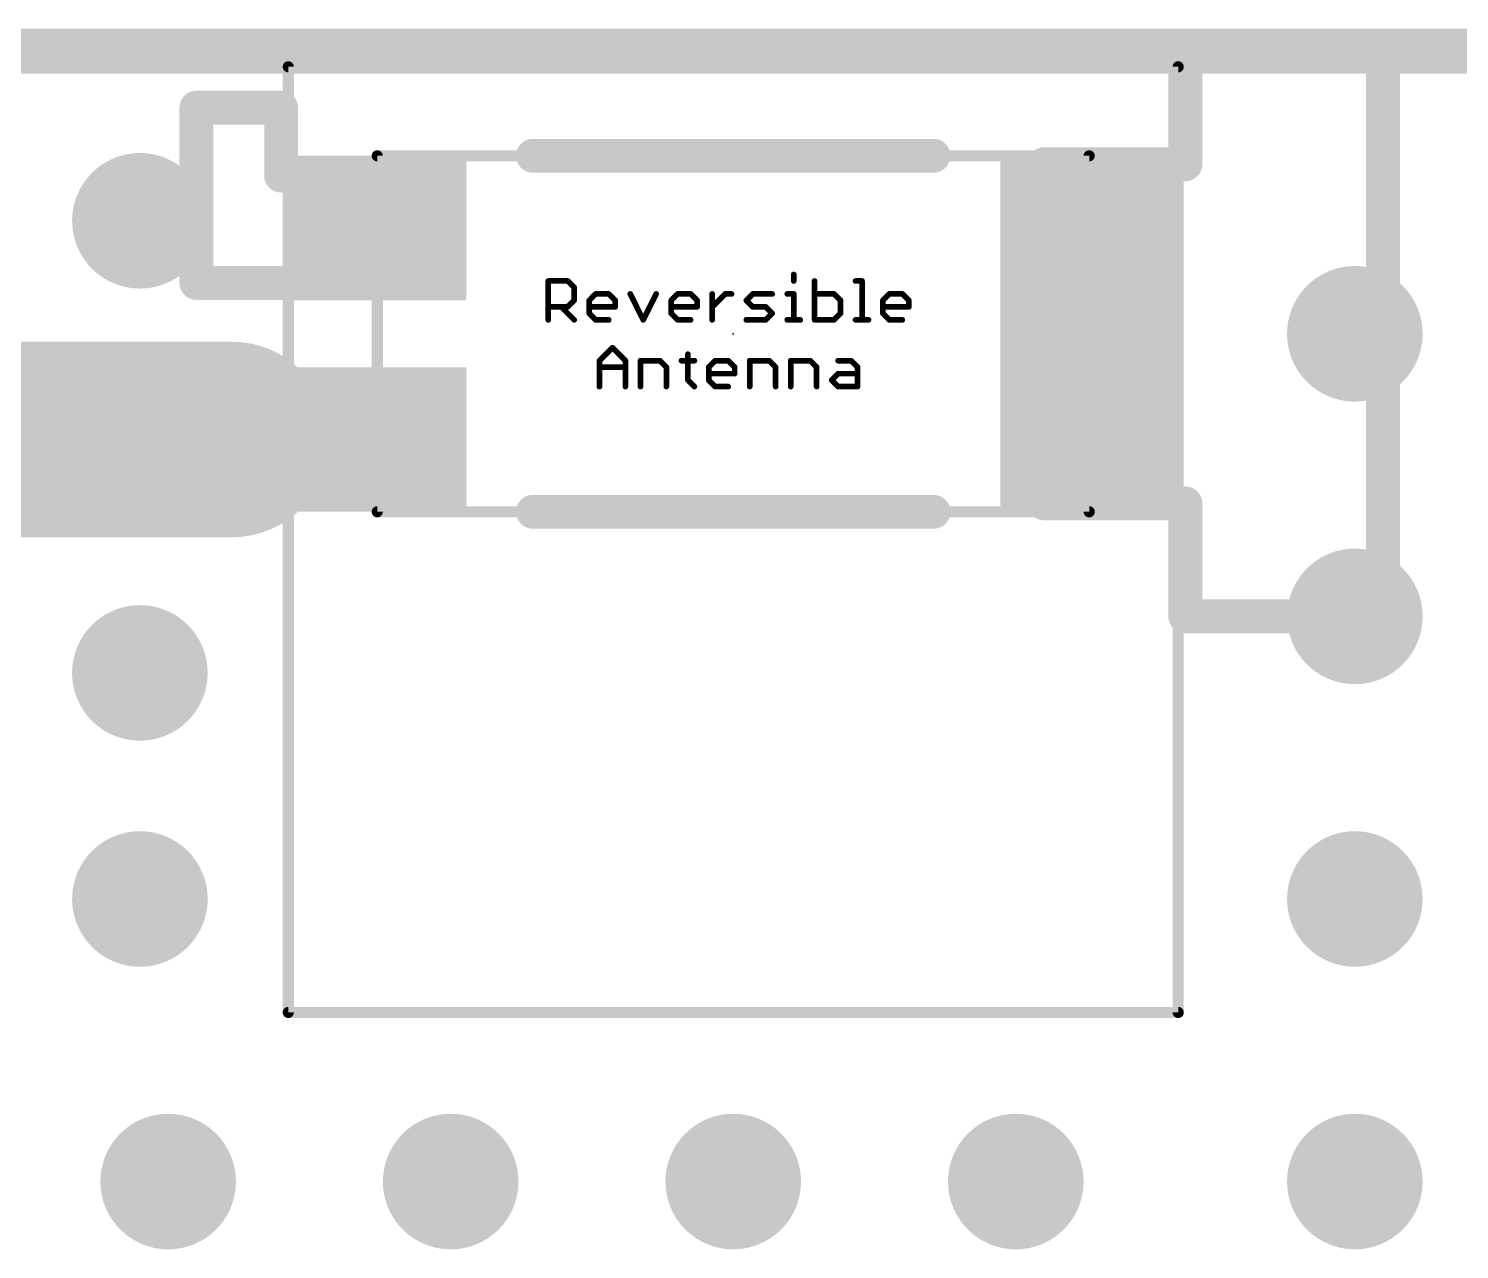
# Model space of a CAD drawing. Extents: x -17 to 166, y -13 to 51.
# Drawn here: x 37.47 to 43.9, y 30.18 to 35.66 of the extents above; entities that cross this region are included whole.
import ezdxf

# ---------------------------------------------------------------- set-up
doc = ezdxf.new("R2010")
doc.units = 0
for name, color, linetype in [('1', 12, 'CONTINUOUS'), ('16', 132, 'CONTINUOUS'), ('18', 110, 'CONTINUOUS'), ('20', 31, 'CONTINUOUS'), ('21', 41, 'CONTINUOUS'), ('23', 53, 'CONTINUOUS'), ('51', 53, 'CONTINUOUS')]:
    doc.layers.add(name, color=color, linetype=linetype)

# ---------------------------------------------------------------- blocks, each defined once
blk = doc.blocks.new('RECT')
blk.add_solid([(-0.5, -0.5), (0.5, -0.5), (-0.5, 0.5), (0.5, 0.5)])
blk = doc.blocks.new('ROUNDV')
at = {"const_width": 0.5}
blk.add_lwpolyline([(0, -0.25, 1), (0, 0.25, 1), (0, -0.25)], format="xyb", dxfattribs=at)

msp = doc.modelspace()

# ---------------------------------------------------------------- linework, layer by layer
at = {"layer": '1'}
for points, const_width in [([(25.4, 35.56), (48.26, 35.56)], 0.2032), ([(43.561, 35.56), (42.672, 35.56)], 0.1524), ([(42.672, 35.56), (42.672, 35.052)], 0.1524), ([(43.561, 33.02), (43.561, 35.56)], 0.1524), ([(38.227, 34.5186), (38.227, 35.306)], 0.1524), ([(38.227, 35.306), (38.608, 35.306)], 0.1524), ([(38.608, 35.306), (38.608, 35.0012)], 0.1524), ([(42.672, 35.052), (42.037, 35.052)], 0.1524), ([(42.037, 35.052), (42.037, 33.528)], 0.1524), ([(38.608, 35.0012), (39.243, 35.0012)], 0.1524), ([(39.243, 35.0012), (39.243, 34.5186)], 0.1524), ([(39.243, 34.5186), (38.227, 34.5186)], 0.1524), ([(38.387, 33.815), (34.576, 33.815)], 0.8788), ([(39.04, 33.815), (38.387, 33.815)], 0.1524), ([(38.7934, 33.815), (39.04, 33.815)], 0.1524), ([(42.037, 33.528), (42.672, 33.528)], 0.1524), ([(42.672, 33.528), (42.672, 33.02)], 0.1524), ([(42.672, 33.02), (43.561, 33.02)], 0.1524)]:
    msp.add_lwpolyline(points, dxfattribs=dict(at, const_width=const_width))
for points, const_width in [([(42.672, 35.5981, 1), (42.672, 35.5219)], 0.0762), ([(42.7101, 35.56, 1), (42.6339, 35.56)], 0.0762), ([(43.5991, 35.56, 1), (43.5229, 35.56)], 0.0762), ([(43.561, 35.5219, 1), (43.561, 35.5981)], 0.0762), ([(38.2651, 35.306, 1), (38.1889, 35.306)], 0.0762), ([(38.227, 35.3441, 1), (38.227, 35.2679)], 0.0762), ([(38.6461, 35.306, 1), (38.5699, 35.306)], 0.0762), ([(38.608, 35.2679, 1), (38.608, 35.3441)], 0.0762), ([(42.037, 35.0901, 1), (42.037, 35.0139)], 0.0762), ([(42.0751, 35.052, 1), (41.9989, 35.052)], 0.0762), ([(42.672, 35.0139, 1), (42.672, 35.0901)], 0.0762), ([(38.608, 35.0393, 1), (38.608, 34.9631)], 0.0762), ([(39.2811, 35.0012, 1), (39.2049, 35.0012)], 0.0762), ([(39.243, 34.9631, 1), (39.243, 35.0393)], 0.0762), ([(42.6339, 35.052, 1), (42.7101, 35.052)], 0.0762), ([(38.5699, 35.0012, 1), (38.6461, 35.0012)], 0.0762), ([(38.227, 34.5567, 1), (38.227, 34.4805)], 0.0762), ([(38.1889, 34.5186, 1), (38.2651, 34.5186)], 0.0762), ([(39.2049, 34.5186, 1), (39.2811, 34.5186)], 0.0762), ([(39.243, 34.4805, 1), (39.243, 34.5567)], 0.0762), ([(38.387, 33.5953, 1), (38.387, 34.0347)], 0.4394), ([(38.387, 33.8531, 1), (38.387, 33.7769)], 0.0762), ([(38.7934, 33.8531, 1), (38.7934, 33.7769)], 0.0762), ([(39.04, 33.7769, 1), (39.04, 33.8531)], 0.0762), ([(39.04, 33.7769, 1), (39.04, 33.8531)], 0.0762), ([(42.037, 33.5661, 1), (42.037, 33.4899)], 0.0762), ([(42.7101, 33.528, 1), (42.6339, 33.528)], 0.0762), ([(42.672, 33.4899, 1), (42.672, 33.5661)], 0.0762), ([(41.9989, 33.528, 1), (42.0751, 33.528)], 0.0762), ([(42.672, 33.0581, 1), (42.672, 32.9819)], 0.0762), ([(42.6339, 33.02, 1), (42.7101, 33.02)], 0.0762), ([(43.5229, 33.02, 1), (43.5991, 33.02)], 0.0762), ([(43.561, 32.9819, 1), (43.561, 33.0581)], 0.0762)]:
    msp.add_lwpolyline(points, format="xyb", dxfattribs=dict(at, const_width=const_width))
at = {"layer": '16', "const_width": 0.2032}
msp.add_lwpolyline([(25.4, 35.56), (48.26, 35.56)], dxfattribs=at)
at = {"layer": '20', "const_width": 0.2032}
msp.add_lwpolyline([(0, 35.56), (60.96, 35.56)], dxfattribs=at)
at = {"layer": '21', "const_width": 0.1524}
for points in [[(41.54, 35.09), (39.74, 35.09)], [(41.54, 33.49), (39.74, 33.49)]]:
    msp.add_lwpolyline(points, dxfattribs=at)
at = {"layer": '21', "const_width": 0.0762}
for points in [[(39.74, 35.1281, 1), (39.74, 35.0519)], [(41.54, 35.0519, 1), (41.54, 35.1281)], [(39.74, 33.5281, 1), (39.74, 33.4519)], [(41.54, 33.4519, 1), (41.54, 33.5281)]]:
    msp.add_lwpolyline(points, format="xyb", dxfattribs=at)
at = {"layer": '23'}
msp.add_point((40.64, 34.29), dxfattribs=at)
at = {"layer": '51'}
for points, const_width in [([(38.64, 31.24), (38.64, 35.49)], 0.05), ([(38.64, 35.49), (42.64, 35.49)], 0.05), ([(42.64, 35.49), (42.64, 31.24)], 0.05), ([(39.04, 33.49), (39.04, 35.09)], 0.05), ([(39.04, 35.09), (42.24, 35.09)], 0.05), ([(42.24, 35.09), (42.24, 33.49)], 0.05), ([(39.8086, 34.3527), (39.8086, 34.5274)], 0.0254), ([(39.8086, 34.5274), (39.896, 34.5274)], 0.0254), ([(39.896, 34.5274), (39.9251, 34.4983)], 0.0254), ([(40.912, 34.5566), (40.912, 34.5274)], 0.0254), ([(41.0057, 34.5274), (41.0057, 34.3527)], 0.0254), ([(41.1898, 34.5274), (41.2189, 34.5274)], 0.0254), ([(41.2189, 34.5274), (41.2189, 34.3527)], 0.0254), ([(39.9251, 34.4983), (39.9251, 34.4401)], 0.0254), ([(39.9928, 34.4401), (40.0219, 34.4692)], 0.0254), ([(40.0219, 34.4692), (40.0802, 34.4692)], 0.0254), ([(40.0802, 34.4692), (40.1093, 34.4401)], 0.0254), ([(40.177, 34.4692), (40.2352, 34.3527)], 0.0254), ([(40.2352, 34.3527), (40.2935, 34.4692)], 0.0254), ([(40.3611, 34.4401), (40.3902, 34.4692)], 0.0254), ([(40.3902, 34.4692), (40.4485, 34.4692)], 0.0254), ([(40.4485, 34.4692), (40.4776, 34.4401)], 0.0254), ([(40.5453, 34.3527), (40.5453, 34.4692)], 0.0254), ([(40.5453, 34.4109), (40.6035, 34.4692)], 0.0254), ([(40.6035, 34.4692), (40.6326, 34.4692)], 0.0254), ([(40.6987, 34.4401), (40.7279, 34.4692)], 0.0254), ([(40.7279, 34.4692), (40.8152, 34.4692)], 0.0254), ([(40.8829, 34.4692), (40.912, 34.4692)], 0.0254), ([(40.912, 34.4692), (40.912, 34.3527)], 0.0254), ([(41.093, 34.4692), (41.0057, 34.4692)], 0.0254), ([(41.1222, 34.4401), (41.093, 34.4692)], 0.0254), ([(41.3126, 34.4401), (41.3417, 34.4692)], 0.0254), ([(41.3417, 34.4692), (41.4, 34.4692)], 0.0254), ([(41.4, 34.4692), (41.4291, 34.4401)], 0.0254), ([(39.896, 34.4109), (39.8086, 34.4109)], 0.0254), ([(39.8669, 34.4109), (39.9251, 34.3527)], 0.0254), ([(39.9251, 34.4401), (39.896, 34.4109)], 0.0254), ([(39.9928, 34.3818), (39.9928, 34.4401)], 0.0254), ([(40.1093, 34.4109), (39.9928, 34.4109)], 0.0254), ([(40.1093, 34.4401), (40.1093, 34.4109)], 0.0254), ([(40.3611, 34.3818), (40.3611, 34.4401)], 0.0254), ([(40.4776, 34.4109), (40.3611, 34.4109)], 0.0254), ([(40.4776, 34.4401), (40.4776, 34.4109)], 0.0254), ([(40.7279, 34.4109), (40.6987, 34.4401)], 0.0254), ([(40.7861, 34.4109), (40.7279, 34.4109)], 0.0254), ([(40.8152, 34.3818), (40.7861, 34.4109)], 0.0254), ([(41.1222, 34.3818), (41.1222, 34.4401)], 0.0254), ([(41.3126, 34.3818), (41.3126, 34.4401)], 0.0254), ([(41.4291, 34.4109), (41.3126, 34.4109)], 0.0254), ([(41.4291, 34.4401), (41.4291, 34.4109)], 0.0254), ([(40.0219, 34.3527), (39.9928, 34.3818)], 0.0254), ([(40.0802, 34.3527), (40.0219, 34.3527)], 0.0254), ([(40.3902, 34.3527), (40.3611, 34.3818)], 0.0254), ([(40.4485, 34.3527), (40.3902, 34.3527)], 0.0254), ([(40.6987, 34.3527), (40.7861, 34.3527)], 0.0254), ([(40.7861, 34.3527), (40.8152, 34.3818)], 0.0254), ([(40.8829, 34.3527), (40.9411, 34.3527)], 0.0254), ([(41.0057, 34.3527), (41.093, 34.3527)], 0.0254), ([(41.093, 34.3527), (41.1222, 34.3818)], 0.0254), ([(41.1898, 34.3527), (41.2481, 34.3527)], 0.0254), ([(41.3417, 34.3527), (41.3126, 34.3818)], 0.0254), ([(41.4, 34.3527), (41.3417, 34.3527)], 0.0254), ([(40.0388, 34.1692), (40.0971, 34.2274)], 0.0254), ([(40.0971, 34.2274), (40.1553, 34.1692)], 0.0254), ([(40.0388, 34.0527), (40.0388, 34.1692)], 0.0254), ([(40.0388, 34.1401), (40.1553, 34.1401)], 0.0254), ([(40.1553, 34.1692), (40.1553, 34.0527)], 0.0254), ([(40.223, 34.0527), (40.223, 34.1692)], 0.0254), ([(40.223, 34.1692), (40.3104, 34.1692)], 0.0254), ([(40.3104, 34.1692), (40.3395, 34.1401)], 0.0254), ([(40.3395, 34.1401), (40.3395, 34.0527)], 0.0254), ([(40.4072, 34.1692), (40.4654, 34.1692)], 0.0254), ([(40.4363, 34.1983), (40.4363, 34.0818)], 0.0254), ([(40.5299, 34.1401), (40.559, 34.1692)], 0.0254), ([(40.5299, 34.0818), (40.5299, 34.1401)], 0.0254), ([(40.559, 34.1692), (40.6173, 34.1692)], 0.0254), ([(40.6173, 34.1692), (40.6464, 34.1401)], 0.0254), ([(40.6464, 34.1401), (40.6464, 34.1109)], 0.0254), ([(40.7141, 34.0527), (40.7141, 34.1692)], 0.0254), ([(40.7141, 34.1692), (40.8015, 34.1692)], 0.0254), ([(40.8015, 34.1692), (40.8306, 34.1401)], 0.0254), ([(40.8306, 34.1401), (40.8306, 34.0527)], 0.0254), ([(40.8982, 34.0527), (40.8982, 34.1692)], 0.0254), ([(40.8982, 34.1692), (40.9856, 34.1692)], 0.0254), ([(40.9856, 34.1692), (41.0147, 34.1401)], 0.0254), ([(41.0147, 34.1401), (41.0147, 34.0527)], 0.0254), ([(41.1115, 34.1692), (41.1698, 34.1692)], 0.0254), ([(41.1698, 34.1692), (41.1989, 34.1401)], 0.0254), ([(41.1989, 34.1401), (41.1989, 34.0527)], 0.0254), ([(40.4363, 34.0818), (40.4654, 34.0527)], 0.0254), ([(40.6464, 34.1109), (40.5299, 34.1109)], 0.0254), ([(40.559, 34.0527), (40.5299, 34.0818)], 0.0254), ([(41.0824, 34.0818), (41.1115, 34.1109)], 0.0254), ([(41.1115, 34.0527), (41.0824, 34.0818)], 0.0254), ([(41.1115, 34.1109), (41.1989, 34.1109)], 0.0254), ([(40.6173, 34.0527), (40.559, 34.0527)], 0.0254), ([(41.1989, 34.0527), (41.1115, 34.0527)], 0.0254), ([(42.24, 33.49), (39.04, 33.49)], 0.05), ([(42.64, 31.24), (38.64, 31.24)], 0.05)]:
    msp.add_lwpolyline(points, dxfattribs=dict(at, const_width=const_width))
for points, const_width in [([(38.6525, 35.49, 1), (38.6275, 35.49)], 0.025), ([(38.64, 35.5025, 1), (38.64, 35.4775)], 0.025), ([(42.6525, 35.49, 1), (42.6275, 35.49)], 0.025), ([(42.64, 35.4775, 1), (42.64, 35.5025)], 0.025), ([(39.0525, 35.09, 1), (39.0275, 35.09)], 0.025), ([(39.04, 35.1025, 1), (39.04, 35.0775)], 0.025), ([(42.2525, 35.09, 1), (42.2275, 35.09)], 0.025), ([(42.24, 35.0775, 1), (42.24, 35.1025)], 0.025), ([(39.8086, 34.5338, 1), (39.8086, 34.5211)], 0.0127), ([(39.815, 34.5274, 1), (39.8023, 34.5274)], 0.0127), ([(39.9005, 34.5319, 1), (39.8915, 34.523)], 0.0127), ([(39.896, 34.5211, 1), (39.896, 34.5338)], 0.0127), ([(40.9184, 34.5566, 1), (40.9057, 34.5566)], 0.0127), ([(41.012, 34.5274, 1), (40.9993, 34.5274)], 0.0127), ([(41.1898, 34.5338, 1), (41.1898, 34.5211)], 0.0127), ([(41.2253, 34.5274, 1), (41.2126, 34.5274)], 0.0127), ([(41.2189, 34.5211, 1), (41.2189, 34.5338)], 0.0127), ([(39.9315, 34.4983, 1), (39.9188, 34.4983)], 0.0127), ([(39.9207, 34.4938, 1), (39.9296, 34.5028)], 0.0127), ([(40.0219, 34.4755, 1), (40.0219, 34.4628)], 0.0127), ([(40.0264, 34.4647, 1), (40.0174, 34.4737)], 0.0127), ([(40.0847, 34.4737, 1), (40.0757, 34.4647)], 0.0127), ([(40.0802, 34.4628, 1), (40.0802, 34.4755)], 0.0127), ([(40.1826, 34.472, 1), (40.1713, 34.4664)], 0.0127), ([(40.2991, 34.4664, 1), (40.2878, 34.472)], 0.0127), ([(40.3902, 34.4755, 1), (40.3902, 34.4628)], 0.0127), ([(40.3947, 34.4647, 1), (40.3857, 34.4737)], 0.0127), ([(40.453, 34.4737, 1), (40.444, 34.4647)], 0.0127), ([(40.4485, 34.4628, 1), (40.4485, 34.4755)], 0.0127), ([(40.5516, 34.4692, 1), (40.5389, 34.4692)], 0.0127), ([(40.6035, 34.4755, 1), (40.6035, 34.4628)], 0.0127), ([(40.608, 34.4647, 1), (40.599, 34.4737)], 0.0127), ([(40.6326, 34.4628, 1), (40.6326, 34.4755)], 0.0127), ([(40.7279, 34.4755, 1), (40.7279, 34.4628)], 0.0127), ([(40.7323, 34.4647, 1), (40.7234, 34.4737)], 0.0127), ([(40.8152, 34.4628, 1), (40.8152, 34.4755)], 0.0127), ([(40.8829, 34.4755, 1), (40.8829, 34.4628)], 0.0127), ([(40.9057, 34.5274, 1), (40.9184, 34.5274)], 0.0127), ([(40.9184, 34.4692, 1), (40.9057, 34.4692)], 0.0127), ([(40.912, 34.4628, 1), (40.912, 34.4755)], 0.0127), ([(41.0057, 34.4755, 1), (41.0057, 34.4628)], 0.0127), ([(41.0975, 34.4737, 1), (41.0885, 34.4647)], 0.0127), ([(41.093, 34.4628, 1), (41.093, 34.4755)], 0.0127), ([(41.3417, 34.4755, 1), (41.3417, 34.4628)], 0.0127), ([(41.3462, 34.4647, 1), (41.3372, 34.4737)], 0.0127), ([(41.4044, 34.4737, 1), (41.3955, 34.4647)], 0.0127), ([(41.4, 34.4628, 1), (41.4, 34.4755)], 0.0127), ([(39.8086, 34.4173, 1), (39.8086, 34.4046)], 0.0127), ([(39.8714, 34.4154, 1), (39.8624, 34.4065)], 0.0127), ([(39.8915, 34.4154, 1), (39.9005, 34.4065)], 0.0127), ([(39.896, 34.4046, 1), (39.896, 34.4173)], 0.0127), ([(39.9188, 34.4401, 1), (39.9315, 34.4401)], 0.0127), ([(39.9296, 34.4356, 1), (39.9207, 34.4446)], 0.0127), ([(39.9883, 34.4446, 1), (39.9973, 34.4356)], 0.0127), ([(39.9928, 34.4173, 1), (39.9928, 34.4046)], 0.0127), ([(39.9992, 34.4401, 1), (39.9865, 34.4401)], 0.0127), ([(40.1156, 34.4401, 1), (40.1029, 34.4401)], 0.0127), ([(40.1029, 34.4109, 1), (40.1156, 34.4109)], 0.0127), ([(40.1048, 34.4356, 1), (40.1138, 34.4446)], 0.0127), ([(40.1093, 34.4046, 1), (40.1093, 34.4173)], 0.0127), ([(40.3675, 34.4401, 1), (40.3548, 34.4401)], 0.0127), ([(40.3566, 34.4446, 1), (40.3656, 34.4356)], 0.0127), ([(40.3611, 34.4173, 1), (40.3611, 34.4046)], 0.0127), ([(40.484, 34.4401, 1), (40.4713, 34.4401)], 0.0127), ([(40.4713, 34.4109, 1), (40.484, 34.4109)], 0.0127), ([(40.4731, 34.4356, 1), (40.4821, 34.4446)], 0.0127), ([(40.4776, 34.4046, 1), (40.4776, 34.4173)], 0.0127), ([(40.5408, 34.4154, 1), (40.5498, 34.4065)], 0.0127), ([(40.7032, 34.4446, 1), (40.6942, 34.4356)], 0.0127), ([(40.6942, 34.4446, 1), (40.7032, 34.4356)], 0.0127), ([(40.7279, 34.4173, 1), (40.7279, 34.4046)], 0.0127), ([(40.7234, 34.4065, 1), (40.7323, 34.4154)], 0.0127), ([(40.7906, 34.4154, 1), (40.7816, 34.4065)], 0.0127), ([(40.7861, 34.4046, 1), (40.7861, 34.4173)], 0.0127), ([(41.1285, 34.4401, 1), (41.1158, 34.4401)], 0.0127), ([(41.1177, 34.4356, 1), (41.1266, 34.4446)], 0.0127), ([(41.3189, 34.4401, 1), (41.3062, 34.4401)], 0.0127), ([(41.3081, 34.4446, 1), (41.3171, 34.4356)], 0.0127), ([(41.3126, 34.4173, 1), (41.3126, 34.4046)], 0.0127), ([(41.4354, 34.4401, 1), (41.4227, 34.4401)], 0.0127), ([(41.4227, 34.4109, 1), (41.4354, 34.4109)], 0.0127), ([(41.4246, 34.4356, 1), (41.4336, 34.4446)], 0.0127), ([(41.4291, 34.4046, 1), (41.4291, 34.4173)], 0.0127), ([(39.8023, 34.3527, 1), (39.815, 34.3527)], 0.0127), ([(39.9207, 34.3482, 1), (39.9296, 34.3572)], 0.0127), ([(39.9973, 34.3863, 1), (39.9883, 34.3773)], 0.0127), ([(39.9865, 34.3818, 1), (39.9992, 34.3818)], 0.0127), ([(40.0219, 34.359, 1), (40.0219, 34.3464)], 0.0127), ([(40.0174, 34.3482, 1), (40.0264, 34.3572)], 0.0127), ([(40.0802, 34.3464, 1), (40.0802, 34.359)], 0.0127), ([(40.2295, 34.3555, 1), (40.2409, 34.3499)], 0.0127), ([(40.2295, 34.3499, 1), (40.2409, 34.3555)], 0.0127), ([(40.3656, 34.3863, 1), (40.3566, 34.3773)], 0.0127), ([(40.3548, 34.3818, 1), (40.3675, 34.3818)], 0.0127), ([(40.3902, 34.359, 1), (40.3902, 34.3464)], 0.0127), ([(40.3857, 34.3482, 1), (40.3947, 34.3572)], 0.0127), ([(40.4485, 34.3464, 1), (40.4485, 34.359)], 0.0127), ([(40.5389, 34.3527, 1), (40.5516, 34.3527)], 0.0127), ([(40.6987, 34.359, 1), (40.6987, 34.3464)], 0.0127), ([(40.7816, 34.3572, 1), (40.7906, 34.3482)], 0.0127), ([(40.7861, 34.3464, 1), (40.7861, 34.359)], 0.0127), ([(40.8197, 34.3773, 1), (40.8107, 34.3863)], 0.0127), ([(40.8107, 34.3773, 1), (40.8197, 34.3863)], 0.0127), ([(40.8829, 34.359, 1), (40.8829, 34.3464)], 0.0127), ([(40.9057, 34.3527, 1), (40.9184, 34.3527)], 0.0127), ([(40.9411, 34.3464, 1), (40.9411, 34.359)], 0.0127), ([(41.0057, 34.359, 1), (41.0057, 34.3464)], 0.0127), ([(40.9993, 34.3527, 1), (41.012, 34.3527)], 0.0127), ([(41.0885, 34.3572, 1), (41.0975, 34.3482)], 0.0127), ([(41.093, 34.3464, 1), (41.093, 34.359)], 0.0127), ([(41.1158, 34.3818, 1), (41.1285, 34.3818)], 0.0127), ([(41.1266, 34.3773, 1), (41.1177, 34.3863)], 0.0127), ([(41.1898, 34.359, 1), (41.1898, 34.3464)], 0.0127), ([(41.2126, 34.3527, 1), (41.2253, 34.3527)], 0.0127), ([(41.2481, 34.3464, 1), (41.2481, 34.359)], 0.0127), ([(41.3171, 34.3863, 1), (41.3081, 34.3773)], 0.0127), ([(41.3062, 34.3818, 1), (41.3189, 34.3818)], 0.0127), ([(41.3417, 34.359, 1), (41.3417, 34.3464)], 0.0127), ([(41.3372, 34.3482, 1), (41.3462, 34.3572)], 0.0127), ([(41.4, 34.3464, 1), (41.4, 34.359)], 0.0127), ([(40.1016, 34.2319, 1), (40.0926, 34.223)], 0.0127), ([(40.1016, 34.223, 1), (40.0926, 34.2319)], 0.0127), ([(40.0388, 34.1464, 1), (40.0388, 34.1337)], 0.0127), ([(40.0452, 34.1692, 1), (40.0325, 34.1692)], 0.0127), ([(40.0344, 34.1737, 1), (40.0433, 34.1647)], 0.0127), ([(40.1617, 34.1692, 1), (40.149, 34.1692)], 0.0127), ([(40.1508, 34.1647, 1), (40.1598, 34.1737)], 0.0127), ([(40.1553, 34.1337, 1), (40.1553, 34.1464)], 0.0127), ([(40.2293, 34.1692, 1), (40.2166, 34.1692)], 0.0127), ([(40.223, 34.1755, 1), (40.223, 34.1628)], 0.0127), ([(40.3149, 34.1737, 1), (40.3059, 34.1647)], 0.0127), ([(40.3104, 34.1628, 1), (40.3104, 34.1755)], 0.0127), ([(40.3458, 34.1401, 1), (40.3331, 34.1401)], 0.0127), ([(40.335, 34.1356, 1), (40.344, 34.1446)], 0.0127), ([(40.4072, 34.1755, 1), (40.4072, 34.1628)], 0.0127), ([(40.4426, 34.1983, 1), (40.4299, 34.1983)], 0.0127), ([(40.4654, 34.1628, 1), (40.4654, 34.1755)], 0.0127), ([(40.5254, 34.1446, 1), (40.5344, 34.1356)], 0.0127), ([(40.5363, 34.1401, 1), (40.5236, 34.1401)], 0.0127), ([(40.559, 34.1755, 1), (40.559, 34.1628)], 0.0127), ([(40.5635, 34.1647, 1), (40.5546, 34.1737)], 0.0127), ([(40.6218, 34.1737, 1), (40.6128, 34.1647)], 0.0127), ([(40.6173, 34.1628, 1), (40.6173, 34.1755)], 0.0127), ([(40.6528, 34.1401, 1), (40.6401, 34.1401)], 0.0127), ([(40.6419, 34.1356, 1), (40.6509, 34.1446)], 0.0127), ([(40.7204, 34.1692, 1), (40.7077, 34.1692)], 0.0127), ([(40.7141, 34.1755, 1), (40.7141, 34.1628)], 0.0127), ([(40.8059, 34.1737, 1), (40.797, 34.1647)], 0.0127), ([(40.8015, 34.1628, 1), (40.8015, 34.1755)], 0.0127), ([(40.8369, 34.1401, 1), (40.8242, 34.1401)], 0.0127), ([(40.8261, 34.1356, 1), (40.8351, 34.1446)], 0.0127), ([(40.8982, 34.1755, 1), (40.8982, 34.1628)], 0.0127), ([(40.9046, 34.1692, 1), (40.8919, 34.1692)], 0.0127), ([(40.9901, 34.1737, 1), (40.9811, 34.1647)], 0.0127), ([(40.9856, 34.1628, 1), (40.9856, 34.1755)], 0.0127), ([(41.0211, 34.1401, 1), (41.0084, 34.1401)], 0.0127), ([(41.0102, 34.1356, 1), (41.0192, 34.1446)], 0.0127), ([(41.1115, 34.1755, 1), (41.1115, 34.1628)], 0.0127), ([(41.1743, 34.1737, 1), (41.1653, 34.1647)], 0.0127), ([(41.1698, 34.1628, 1), (41.1698, 34.1755)], 0.0127), ([(41.2052, 34.1401, 1), (41.1925, 34.1401)], 0.0127), ([(41.1944, 34.1356, 1), (41.2034, 34.1446)], 0.0127), ([(40.4408, 34.0863, 1), (40.4318, 34.0773)], 0.0127), ([(40.4299, 34.0818, 1), (40.4426, 34.0818)], 0.0127), ([(40.5299, 34.1173, 1), (40.5299, 34.1046)], 0.0127), ([(40.5344, 34.0863, 1), (40.5254, 34.0773)], 0.0127), ([(40.5236, 34.0818, 1), (40.5363, 34.0818)], 0.0127), ([(40.6401, 34.1109, 1), (40.6528, 34.1109)], 0.0127), ([(40.6464, 34.1046, 1), (40.6464, 34.1173)], 0.0127), ([(41.0869, 34.0863, 1), (41.0779, 34.0773)], 0.0127), ([(41.0779, 34.0863, 1), (41.0869, 34.0773)], 0.0127), ([(41.1115, 34.1173, 1), (41.1115, 34.1046)], 0.0127), ([(41.116, 34.1065, 1), (41.107, 34.1154)], 0.0127), ([(41.1989, 34.1046, 1), (41.1989, 34.1173)], 0.0127), ([(40.0325, 34.0527, 1), (40.0452, 34.0527)], 0.0127), ([(40.149, 34.0527, 1), (40.1617, 34.0527)], 0.0127), ([(40.2166, 34.0527, 1), (40.2293, 34.0527)], 0.0127), ([(40.3331, 34.0527, 1), (40.3458, 34.0527)], 0.0127), ([(40.4609, 34.0482, 1), (40.4699, 34.0572)], 0.0127), ([(40.559, 34.059, 1), (40.559, 34.0464)], 0.0127), ([(40.5546, 34.0482, 1), (40.5635, 34.0572)], 0.0127), ([(40.6173, 34.0464, 1), (40.6173, 34.059)], 0.0127), ([(40.7077, 34.0527, 1), (40.7204, 34.0527)], 0.0127), ([(40.8242, 34.0527, 1), (40.8369, 34.0527)], 0.0127), ([(40.8919, 34.0527, 1), (40.9046, 34.0527)], 0.0127), ([(41.0084, 34.0527, 1), (41.0211, 34.0527)], 0.0127), ([(41.1115, 34.059, 1), (41.1115, 34.0464)], 0.0127), ([(41.107, 34.0482, 1), (41.116, 34.0572)], 0.0127), ([(41.1925, 34.0527, 1), (41.2052, 34.0527)], 0.0127), ([(41.1989, 34.0464, 1), (41.1989, 34.059)], 0.0127), ([(39.04, 33.5025, 1), (39.04, 33.4775)], 0.025), ([(42.24, 33.4775, 1), (42.24, 33.5025)], 0.025), ([(39.0275, 33.49, 1), (39.0525, 33.49)], 0.025), ([(42.2275, 33.49, 1), (42.2525, 33.49)], 0.025), ([(38.64, 31.2525, 1), (38.64, 31.2275)], 0.025), ([(42.64, 31.2275, 1), (42.64, 31.2525)], 0.025), ([(38.6275, 31.24, 1), (38.6525, 31.24)], 0.025), ([(42.6275, 31.24, 1), (42.6525, 31.24)], 0.025)]:
    msp.add_lwpolyline(points, format="xyb", dxfattribs=dict(at, const_width=const_width))

# ---------------------------------------------------------------- block references
at = {"layer": '1', "xscale": 0.8, "rotation": 180}
for p, yscale in [((39.04, 34.765), 0.65), ((42.24, 34.29), 1.6), ((39.04, 33.815), 0.65)]:
    msp.add_blockref('RECT', p, dxfattribs=dict(at, yscale=yscale))
at = {"layer": '18', "xscale": 0.6096, "yscale": 0.6096}
for p in [(37.973, 34.798), (37.973, 34.798), (43.434, 34.29), (43.434, 34.29), (43.434, 33.02), (43.434, 33.02), (37.973, 32.766), (37.973, 32.766), (37.973, 31.75), (37.973, 31.75), (43.434, 31.75), (43.434, 31.75), (38.1, 30.48), (38.1, 30.48), (39.37, 30.48), (39.37, 30.48), (40.64, 30.48), (40.64, 30.48), (41.91, 30.48), (41.91, 30.48), (43.434, 30.48), (43.434, 30.48)]:
    msp.add_blockref('ROUNDV', p, dxfattribs=at)

doc.saveas('drawing.dxf')
